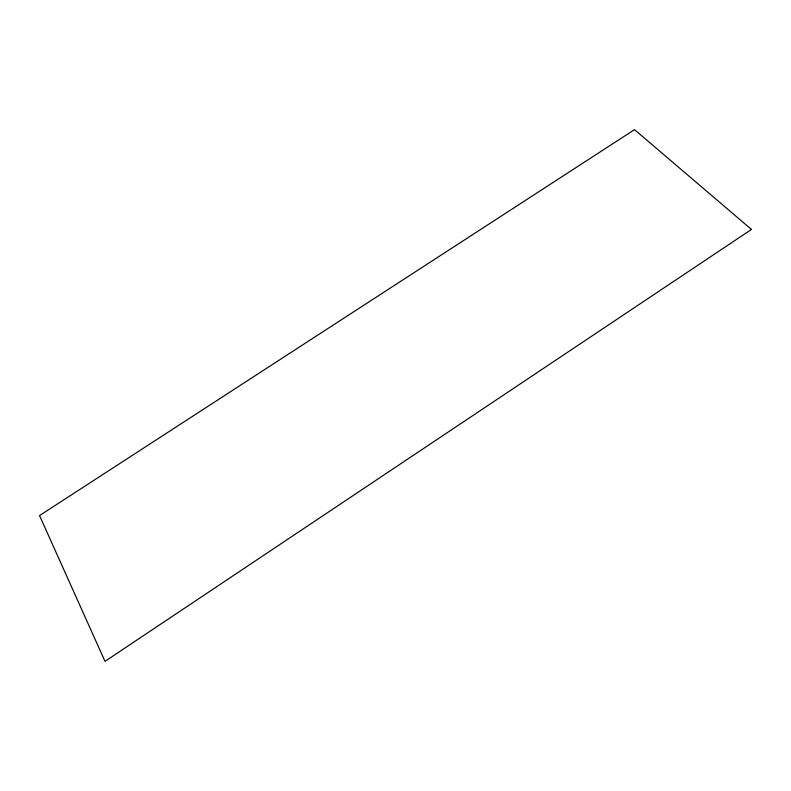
<?xml version="1.0" encoding="UTF-8"?>
<svg xmlns="http://www.w3.org/2000/svg" width="791" height="791" viewBox="0 0 791 791"><rect width="100%" height="100%" fill="white"/><g stroke="black" fill="none" stroke-linecap="round" stroke-linejoin="round"><path stroke-width="1.19" d="M751.45 229.43L104.995 661.355L39.55 515.574L634.511 129.645L751.45 229.43"/></g></svg>
